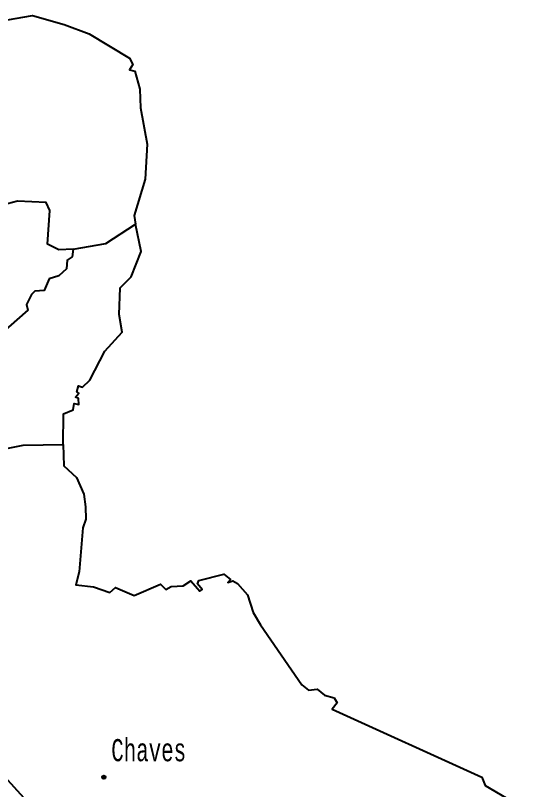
# Model space of a CAD drawing. Header units: millimetres. Extents: x 9851 to 10267, y 23387 to 23778.
# Drawn here: x 10088.58 to 10101.6, y 23722.87 to 23742.95 of the extents above; entities that cross this region are included whole.
import ezdxf

# ---------------------------------------------------------------- set-up
doc = ezdxf.new("R2010")
doc.units = ezdxf.units.MM
doc.layers.add('3', color=7, linetype='Continuous')
doc.styles.add('MONOTXT', font='MONOTXT', dxfattribs={"height": 0.2})

# ---------------------------------------------------------------- blocks, each defined once
blk = doc.blocks.new('SEDE')
at = {"layer": '3', "color": 7, "linetype": 'Continuous'}
blk.add_circle((0, 0), 0.00451, dxfattribs=at)

msp = doc.modelspace()

# ---------------------------------------------------------------- linework, layer by layer
at = {"color": 7, "linetype": 'Continuous'}
for points in [[(10088.375, 23742.829), (10089.024, 23742.945), (10089.839, 23742.711), (10090.491, 23742.472), (10091.539, 23741.837), (10091.623, 23741.671), (10091.532, 23741.54), (10091.675, 23741.499), (10091.803, 23741.037), (10091.817, 23740.551), (10091.994, 23739.605), (10091.938, 23738.698), (10091.653, 23737.762), (10091.69, 23737.536)], [(10090.073, 23736.884), (10089.703, 23736.869), (10089.408, 23737.014), (10089.47, 23737.889), (10089.378, 23738.099), (10088.63, 23738.13), (10087.972, 23737.957), (10087.821, 23737.805), (10087.758, 23737.427), (10088.005, 23736.934), (10087.793, 23736.555), (10087.311, 23736.374), (10087.105, 23736.408), (10086.888, 23736.632), (10086.597, 23736.579)], [(10089.817, 23731.818), (10089.826, 23732.619), (10090.071, 23732.719), (10090.101, 23732.883), (10090.221, 23732.859), (10090.215, 23733.011), (10090.138, 23733.052), (10090.224, 23733.151), (10090.171, 23733.19), (10090.215, 23733.345), (10090.319, 23733.307), (10090.509, 23733.487), (10090.893, 23734.241), (10091.349, 23734.733), (10091.267, 23735.195), (10091.298, 23735.88), (10091.576, 23736.166), (10091.837, 23736.822), (10091.69, 23737.536)], [(10090.073, 23736.884), (10090.923, 23737.03), (10091.69, 23737.536)], [(10090.073, 23736.884), (10090.046, 23736.69), (10089.923, 23736.599), (10089.899, 23736.38), (10089.702, 23736.195), (10089.455, 23736.12), (10089.321, 23735.81), (10089.079, 23735.796), (10088.995, 23735.709), (10088.868, 23735.452), (10088.898, 23735.301), (10087.673, 23734.231)], [(10086.657, 23731.03), (10087.245, 23731.443), (10087.552, 23731.565), (10088.778, 23731.806), (10089.817, 23731.818)], [(10089.817, 23731.818), (10089.836, 23731.269), (10090.162, 23730.961), (10090.349, 23730.533), (10090.392, 23730.204), (10090.401, 23729.886), (10090.322, 23729.658), (10090.231, 23728.52), (10090.144, 23728.182), (10090.606, 23728.13), (10091.03, 23727.987), (10091.175, 23728.11), (10091.653, 23727.902), (10092.341, 23728.195), (10092.476, 23728.061), (10092.613, 23728.136), (10092.926, 23728.153), (10093.125, 23728.288), (10093.362, 23728.021), (10093.42, 23728.065), (10093.299, 23728.207), (10093.335, 23728.292), (10093.98, 23728.457), (10094.152, 23728.321), (10094.087, 23728.245), (10094.212, 23728.289), (10094.333, 23728.216), (10094.599, 23727.927), (10094.741, 23727.464), (10094.93, 23727.143), (10096, 23725.587), (10096.176, 23725.447), (10096.403, 23725.475), (10096.589, 23725.323), (10096.846, 23725.255), (10096.922, 23725.123), (10096.787, 23724.954), (10100.674, 23723.193), (10100.756, 23722.978), (10101.596, 23722.482)], [(10084.76, 23727.291), (10084.955, 23727.068), (10085.452, 23726.717), (10086.048, 23726.572), (10086.428, 23726.293), (10086.627, 23725.922), (10086.833, 23725.235), (10086.978, 23725.026), (10087.438, 23724.666), (10087.725, 23724.216), (10087.77, 23723.781), (10088.797, 23722.662), (10089.684, 23720.088)]]:
    msp.add_lwpolyline(points, dxfattribs=at)
msp.add_point((10090.869, 23723.193), dxfattribs=at)

# ---------------------------------------------------------------- block references
at = {"color": 7, "linetype": 'Continuous', "xscale": 9.999980214741443, "yscale": 9.999980214741443, "zscale": 10, "rotation": 0.1326023254196894}
msp.add_blockref('SEDE', (10090.869, 23723.193), dxfattribs=at)

# ---------------------------------------------------------------- texts
at = {"color": 7, "linetype": 'Continuous', "style": 'MONOTXT', "width": 0.649999}
msp.add_text('Chaves', height=0.5749, dxfattribs=at).set_placement((10091.063, 23723.608))

doc.saveas('drawing.dxf')
